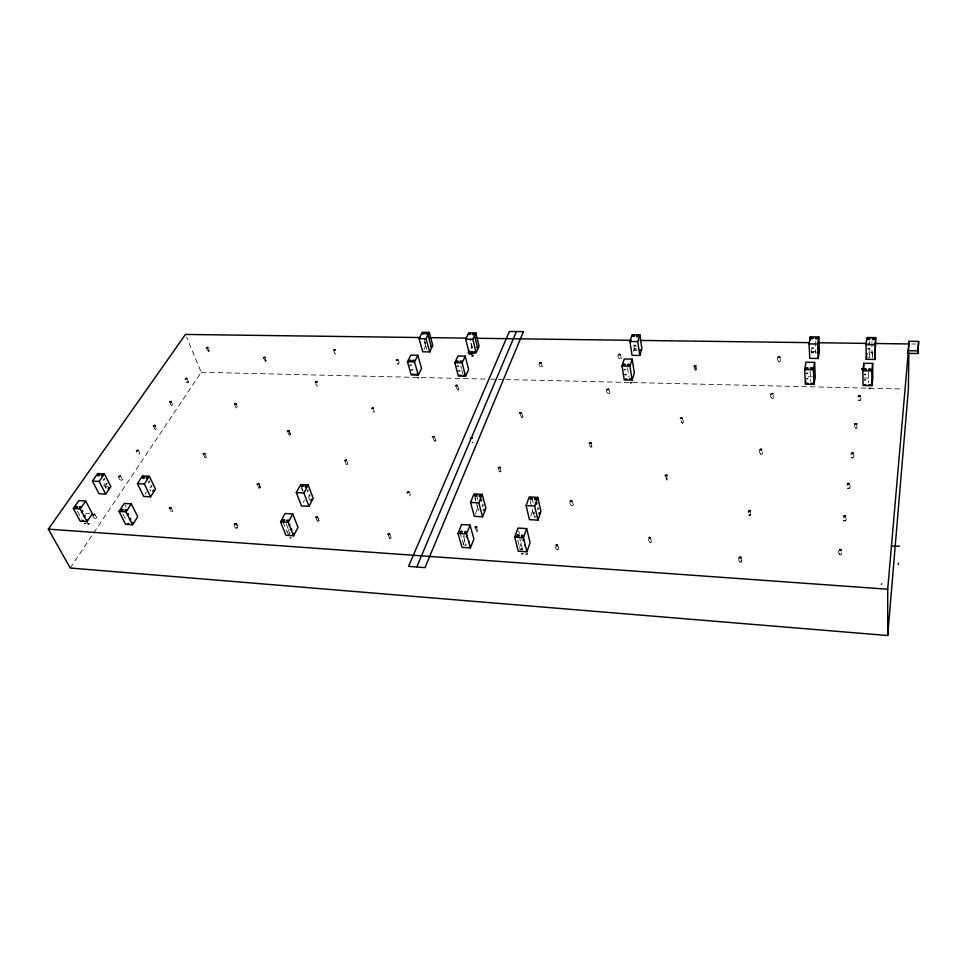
<?xml version="1.0" encoding="UTF-8"?>
<svg xmlns="http://www.w3.org/2000/svg" width="967" height="967" viewBox="0 0 967 967"><rect width="100%" height="100%" fill="white"/><g stroke="black" fill="none" stroke-linecap="round" stroke-linejoin="round"><path stroke-width="0.73" stroke-dasharray="4.83 3.63" d="M631.802 382.521L630.23 382.92L631.765 382.787L630.206 382.872L629.553 378.75M534.243 513.634L533.155 512.993L534.243 512.051M534.255 513.453L533.421 513.042L534.014 512.28M527.523 553.668L526.495 554.587L525.963 553.607M522.216 549.957L521.624 548.7L520.198 549.885L516.692 535.839M523.232 553.595L522.24 554.284L521.455 553.62M636.419 349.885C630.194 349.075 641.326 353.487 635.766 345.509C631.463 347.383 637.724 343.309 633.881 345.642M634.533 350.054L633.373 343.043M372.875 412.196L374.398 411.869L373.165 407.965M872.319 357.887L872.742 353.209M870.542 388.492L870.348 388.021M868.777 388.371C870.808 389.387 869.538 388.952 869.031 388.021M871.932 341.931L872.041 353.729L872.742 354.115M473.274 355.832L471.823 356.194L473.274 355.808L471.872 356.243L470.82 352.157M472.645 347.975L472.645 346.972M89.351 523.461L88.239 524.223L89.315 523.582M527.547 553.728L526.773 554.55L525.77 554.127M694.149 365.925C693.665 369.164 697.05 371.727 694.681 369.781C697.267 367.75 695.865 374.011 695.757 365.586M188.323 382.013L186.776 378.327M815.918 352.399L815.93 353.221M813.573 352.725L811.567 352.822L813.573 352.592L813.344 347.939L812.618 348.712L811.361 348.301L812.461 347.54L813.332 347.902L811.349 348.132L811.555 352.689M417.333 377.783C421.286 377.904 415.484 378.339 418.215 377.13M750.44 514.915L749.22 514.589L748.676 515.447L750.501 515.097L748.651 515.375L748.228 511.023M872.041 353.632L872.693 353.064M868.028 357.778L869.744 357.802L869.804 348.797L867.955 349.353M633.349 351.287L634.207 348.579L636.782 348.616M519.63 547.31L521.467 542.136L520.778 539.32M530.774 515.919L532.527 510.975M463.036 544.796L465.562 538.438L464.764 535.658M475.293 513.876L477.71 507.808M470.808 348.7L471.981 346.101L470.01 338.148M84.504 523.377L84.842 523.993L85.918 523.389M423.993 349.232L425.25 346.682M287.235 532.865L289.145 529.263M303.3 502.465L304.508 500.157M105.512 488.033L105.983 487.392L103.36 482.243M523.207 553.692L521.443 553.825M105.886 487.864L105.524 487.283M145.11 494.246L146.537 492.058M70.216 568.016L92.892 534.135M93.726 532.877L201.221 372.271L186.595 337.145M85.87 523.461L84.419 523.788M867.87 348.688L869.526 348.507L867.955 348.616M88.118 523.377L88.19 524.223L85.833 520.294M521.926 549.945L521.431 548.881L520.572 549.993M867.883 343.297L869.599 343.285M478.665 509.113L478.665 510.346M464.414 545.158L466.046 545.134M149.897 490.946L150.598 490.16L149.921 489.701M869.309 354.007L869.853 353.426L869.273 354.127M288.734 533.059L289.834 533.071M535.271 517.526L535.452 517.478M425.42 343.092L424.779 342.802L425.927 346.984M105.488 487.114L105.959 487.356M911.724 343.986L915.846 344.034M810.962 351.275L816.559 351.359M868.547 352.145L872.875 352.218M808.098 376.779L812.389 376.876M863.978 377.976L869.853 378.097M201.221 372.271L489.217 379.137M490.716 379.173L496.748 379.318M498.259 379.354L504.291 379.487M505.801 379.523L902.356 388.988M535.464 516.293L534.521 517.345L533.409 512.933M108.183 486.425L104.182 486.196L102.877 483.657M85.604 513.32L89.665 513.586M188.287 381.844L186.982 382.497L188.299 382.11L186.957 382.473L185.398 378.822M289.81 538.039L291.164 537.87L289.749 537.93M77.469 511.325L81.566 518.965M94.524 514.118C99.347 521.382 95.467 515.713 95.008 518.626C99.021 518.385 92.022 519.291 93.05 514.903M123.051 514.323L126.314 520.754M124.948 504.738L126.242 507.3M120.343 476.042C124.791 483.355 121.395 477.65 120.754 480.466C124.598 480.406 117.841 480.913 118.917 476.779M137.906 450.126C142.367 453.849 136.649 457.234 136.516 450.84M170.917 507.337L172.791 511.313L171.219 511.845L172.307 511.954L171.244 511.918L169.443 508.134M153.439 425.903C155.034 431.886 157.621 430.484 154.793 425.202L156.569 429.094L154.889 425.395M169.721 401.921C171.558 408.038 173.576 406.261 171.05 401.232L172.742 405.1L171.135 401.414M234.498 524.295C233.929 531.475 241.726 527.704 235.984 523.485L237.761 527.595L236.915 528.345L236.371 527.523L237.761 527.595L236.093 523.715M203.3 453.982L204.956 457.754L205.766 457.862L206.43 457.173L205.633 457.899L204.98 457.367L206.418 457.149L204.799 453.45M257.258 484.37L258.842 488.214L259.712 488.335L260.292 487.453L258.793 488.081L260.268 487.428L258.697 483.597L260.377 487.67L258.805 483.802M206.382 347.89C209.718 353.922 208.618 351.734 207.639 347.262L209.198 351.057L207.736 347.419M234.546 404.025C236.311 410.334 238.196 408.364 235.875 403.336L237.471 407.264L235.972 403.517M286.292 523.993L290.052 533.361M283.089 522.059L287.392 532.757M301.353 487.936L302.369 490.607M315.846 517.357L317.345 521.286L318.264 521.418L318.929 520.693L317.285 521.14L318.929 520.645L317.309 516.535L318.929 520.705L317.454 516.765M302.163 488.528L303.179 491.188M287.562 431.222L289.012 435.041L289.846 435.138L290.451 434.413L288.964 434.92L290.438 434.376L288.928 430.496L290.475 434.521L289.048 430.69M263.459 357.79C266.735 363.955 265.611 361.67 264.728 357.137L266.203 361.017L264.825 357.307M308.751 497.389L309.754 500.048M315.52 382.183C316.705 388.371 319.001 386.764 316.946 381.675M344.941 460.655L346.307 464.547L347.189 464.668L347.818 463.991L346.234 464.378L347.818 463.955L346.476 460.087M388.19 534.509L389.544 538.51L390.523 538.667L391.176 537.894L389.471 538.365L391.164 537.857L389.834 533.893M333.845 350.042C334.57 355.638 337.338 355.107 335.223 349.558M408.811 492.01C413.247 496.325 406.273 497.969 407.228 492.602M397.8 359.857C401.813 364.716 395.721 365.067 396.397 360.365M459.99 532.176L463.592 544.711M463.398 535.585L466.179 545.328M434.002 436.407C438.232 444.119 433.687 437.87 433.627 440.916C436.842 440.058 435.065 444.324 432.418 436.733M424.078 338.849L425.528 344.095M476.731 526.773C477.529 535.549 479.04 528.623 476.223 530.871C478.049 533.276 475.861 530.085 475.002 527.124M475.075 498.09L475.824 500.858M476.199 502.248L477.335 506.418M474.882 497.509L475.631 500.29M477.142 505.838L478.242 509.947M426.048 346.802L426.749 349.389M476.658 495.37L477.783 499.528M457.161 385.277C461.259 392.82 456.69 386.824 456.787 389.737C459.736 388.758 458.177 393.158 455.638 385.591M460.8 365.804L461.489 368.475M461.827 369.817L462.867 373.83M472.114 347.721L471.026 343.358L472.065 347.576M500.036 467.291L501.051 471.413L499.383 471.666L500.29 472.089L501.051 471.413L499.492 471.92L498.368 467.617M518.687 530.871L519.376 533.687M519.279 536.455L522.482 549.377M521.394 536.987L522.265 540.613M530.218 501.136L533.155 512.993M532.14 498.609L533.119 502.828M521.382 412.764C525.25 420.488 520.862 414.311 520.814 417.333C524.09 416.475 522.047 420.693 519.799 413.09M557.5 545.001C560.763 553.97 557.548 546.089 556.654 549.643C560.945 550.416 553.607 549.715 555.699 545.364M541.037 362.613C543.575 370.869 541.435 364.124 540.36 366.989C544.083 367.629 537.072 366.747 539.501 362.927M571.968 500.918C575.425 509.355 571.594 502.26 571.134 505.56C575.45 506.055 567.847 505.789 570.228 501.269M591.103 442.608L591.889 446.911L591.115 446.355L590.208 447.044L591.163 447.455L591.877 446.947L590.221 447.105L589.435 442.946M608.642 389.157C611.41 397.352 608.618 390.825 607.76 393.617C611.676 394.343 604.617 393.472 607.046 389.483M650.622 537.7C652.326 547.419 651.395 538.776 649.473 542.282C653.293 543.865 646.85 541.701 648.797 538.063M620.077 354.321C622.893 362.516 620.004 355.953 619.194 358.769C623.147 359.265 615.882 358.769 618.517 354.647M627.571 367.665L629.106 377.42M667.037 475.111C666.36 484.165 669.333 477.517 666.082 479.209C666.916 481.699 666.662 478.75 665.284 475.462M682.025 417.974C685.905 426.556 680.889 419.327 681.034 422.712C684.116 421.793 682.593 427.051 680.345 418.312M695.793 365.828L696.264 369.926M739.151 557.536C737.567 559.035 740.009 564.414 741.532 561.67C736.298 559.337 744.179 566.976 741.048 557.161L741.532 561.779L741.097 557.5M750.066 510.661L750.501 515.23L750.114 510.963M760.195 449.703C758.08 451.359 760.981 456.098 762.334 453.789C757.971 451.335 763.785 459.252 761.996 449.631M771.11 393.714C769.418 394.923 771.497 400.072 773.141 397.751C768.777 395.733 775.075 402.61 772.838 393.629M778.217 357.331C776.392 358.539 778.628 363.616 780.164 361.295C776.102 359.313 781.65 366.251 779.886 357.234M810.201 371.135L810.684 381.312M815.193 341.206L815.689 352.762M839.296 550.066C837.531 551.226 839.477 556.811 841.435 554.429C836.781 551.069 842.849 560.413 841.302 550.018M845.448 516.185C848.204 523.292 841.919 520.464 843.49 516.245M849.401 483.959C852.689 489.689 844.82 489.024 847.479 484.02M853.172 453.233C855.928 460.268 849.497 457.572 851.298 453.305M856.762 423.909C856.798 432.89 857.608 425.722 855.07 427.982C857.971 430.327 853.365 427.233 854.937 423.981M860.195 395.878C863.326 402.067 856.085 400.64 858.406 395.962M869.744 341.266L869.768 343.66M868.342 372.295L868.451 382.618M397.461 363.991L398.912 363.846L397.461 364.039M858.478 400.108L860.134 400.423L858.478 400.108M847.588 488.202L849.485 488.395L847.588 488.202M843.611 520.427L845.17 521.02L843.611 520.427M424.767 342.656L425.407 342.088L424.755 342.693M851.395 457.439L852.882 458.007L851.383 457.476M472.948 442.342L472.15 442.644L472.851 442.427"/><path stroke-width="1.45" d="M420.089 337.531L185.471 334.437L48.35 529.142L70.216 568.016L887.694 635.524L887.706 589.217L909.04 343.237M898.258 564.462L898.295 563.096M908.194 350.707L908.158 353.366L917.864 353.523L918.65 341.411L909.004 341.291L908.194 350.707L917.913 350.852L918.65 341.411M908.859 352.991L908.388 389.121L887.694 635.524M909.004 341.291L908.98 343.95L874.241 343.49M917.864 353.523L917.913 350.852M476.9 347.939L477.372 347.093M474.205 334.062C472.549 332.104 471.63 336.323 474.205 334.062L477.456 347.358M86.45 520.609L87.526 519.593M899.636 546.15L891.441 546.137M881.868 583.838L881.408 584.249M648.797 537.954C652.229 539.743 648.519 535.67 649.727 537.966M871.944 385.688L872.79 378.17L872.669 363.435L863.761 363.278L862.842 370.748L863.06 385.482L871.944 385.688L871.799 370.929L872.669 363.435M874.93 359.458L875.655 337.616L866.928 337.507L866.057 344.675L866.239 359.313L874.93 359.458L875.655 337.616M866.239 359.313L866.94 353.559M814.045 384.334L815.241 376.937L814.613 362.395L805.946 362.238L804.689 369.612L805.414 384.141L814.045 384.334L813.392 369.781L814.613 362.395M818.227 358.491L819.363 351.396L818.783 336.951L810.298 336.842L809.089 343.901L809.766 358.346L818.227 358.491L817.623 344.022L818.783 336.951M805.414 384.141L805.91 381.179M632.14 380.116L634.328 373.057L632.188 359.132L624.283 358.987L622.011 366.01L624.247 379.934L632.14 380.116L629.964 366.167L632.188 359.132M639.803 355.469L641.919 348.7L639.888 334.848L632.116 334.751L629.94 341.496L632.067 355.336L639.803 355.469L637.749 341.605L639.888 334.848M526.918 551.794L530.085 542.705L526.677 528.598L517.986 528.055L514.722 537.108L518.252 551.202L526.918 551.794L523.461 537.676L526.677 528.598M537.954 520.137L540.976 511.458L537.749 497.389L529.227 496.917L526.108 505.572L529.457 519.63L537.954 520.137L534.678 506.055L537.749 497.389M470.445 547.914L473.927 538.994L470.035 525.057L461.597 524.537L458.007 533.433L462.033 547.346L470.445 547.914L466.493 533.977L470.035 525.057M482.581 516.813L485.918 508.279L482.219 494.379L473.951 493.919L470.518 502.429L474.338 516.305L482.581 516.813L478.834 502.888L482.219 494.379M416.753 567L516.378 331.56M465.574 376.248L468.608 369.503L465.212 356.134L457.959 356.013L454.853 362.71L458.334 376.078L465.574 376.248L462.141 362.855L465.212 356.134M476.151 352.701L479.076 346.21L475.824 332.926L468.693 332.841L465.707 339.284L469.043 352.58L476.151 352.701L472.875 339.381L475.824 332.926M418.312 375.148L421.564 368.5L417.841 355.288L410.77 355.167L407.433 361.779L411.253 374.978L418.312 375.148L414.541 361.924L417.841 355.288M429.674 351.915L432.793 345.509L429.227 332.37L422.277 332.297L419.074 338.655L422.724 351.795L429.674 351.915L426.06 338.752L429.227 332.37M293.617 535.803L298.017 527.366L292.735 513.973L285.072 513.501L280.551 521.902L285.966 535.271L293.617 535.803L288.251 522.41L292.735 513.973M308.981 506.37L313.211 498.283L308.171 484.938L300.64 484.527L296.313 492.578L301.474 505.922L308.981 506.37L303.88 493.001L308.171 484.938M132.564 524.755L137.725 516.765L131.307 503.88L124.308 503.444L119.038 511.422L125.589 524.283L132.564 524.755L126.061 511.869L119.038 511.422M150.562 496.845L155.518 489.169L149.377 476.32L142.487 475.945L137.435 483.597L143.696 496.434L150.562 496.845L144.349 483.983L149.377 476.32M126.061 511.869L131.307 503.88M87.018 521.636L92.373 513.767L85.652 501.027L78.835 500.604L73.371 508.449L80.225 521.177L87.018 521.636L80.213 508.896L73.371 508.449M105.705 494.149L110.842 486.582L104.412 473.878L97.703 473.516L92.457 481.058L99.009 493.738L105.705 494.149L99.19 481.433L92.457 481.058M80.213 508.896L85.652 501.027M99.19 481.433L104.412 473.878M417.539 373.987L417.817 373.31M817.647 353.148L817.635 352.326M631.113 379.016L631.342 378.315M640.069 350.368L640.251 349.643M430.666 347.044L431.04 346.319M470.905 351.625C469.116 352.907 473.129 353.173 472.609 351.65M468.608 542.149L468.838 540.988M412.716 369.89L411.495 369.926M413.864 374.108L412.691 374.108M411.338 365.091L410.081 365.091M630.943 379.124L629.759 379.233L630.557 379.112M459.869 370.953L458.636 370.929M460.969 375.184L459.772 375.184M458.551 366.118L457.415 366.094M523.703 540.916L524.09 539.622M524.96 546.041L525.347 544.759M812.522 383.331L811.108 383.331M626.205 374.616L624.96 374.592M626.846 379.052L625.661 379.004M625.335 369.587L624.198 369.563M537.821 509.283L538.256 508.038M870.252 384.697L869.007 384.721M538.849 513.731L539.332 512.522M471.352 351.662L471.11 352.496L472.138 351.674M469.515 546.706L470.035 545.364M481.131 501.087L481.735 499.866M865.646 379.91L864.546 379.91M482.485 506.14L482.992 504.859M865.707 384.576L864.619 384.564M483.669 510.54L484.165 509.258M536.564 504.194L537.023 502.888M466.819 537.229L467.363 535.887M291.224 530.424L291.804 529.094M807.554 373.359L806.43 373.335M807.735 378.665L806.744 378.653M808.025 383.246L806.913 383.222M865.574 374.555L864.474 374.555M132.08 523.679L132.733 522.41M83.186 520.391L82.376 520.367M128.514 523.51L127.717 523.437M309.162 496.228L309.766 494.947M292.856 534.678L293.497 533.337M307.252 491.381L307.977 490.112M310.697 500.471L311.471 499.226M289.133 525.589L289.858 524.235M288.952 534.485L288.323 534.461M103.699 480.007L104.521 478.738M148.58 482.521L149.474 481.264M108.086 488.649L109.186 488.009L108.848 487.368M150.828 487.199L151.601 485.905M152.786 491.26L153.56 489.967M105.983 484.636L106.866 483.355M429.118 337.64L466.71 338.136M475.74 338.257L631.125 340.299M640.118 340.42L809.306 342.644M818.348 342.753L866.698 343.394M419.074 338.655L426.06 338.752M465.707 339.284L472.875 339.381M629.94 341.496L637.749 341.605M809.089 343.901L817.623 344.022M866.057 344.675L874.821 344.784M407.433 361.779L414.541 361.924M454.853 362.71L462.141 362.855M622.011 366.01L629.964 366.167M804.689 369.612L813.392 369.781M862.842 370.748L871.799 370.929M416.62 374.386L416.1 374.156M137.435 483.597L144.349 483.983M296.313 492.578L303.88 493.001M470.518 502.429L478.834 502.888M526.108 505.572L534.678 506.055M280.551 521.902L288.251 522.41M458.007 533.433L466.493 533.977M514.722 537.108L523.461 537.676M48.35 529.142L887.706 589.217M127.136 514.976L128.418 514.444L128.26 513.634M129.397 519.63L130.738 519.17L130.63 518.312M82.558 510.636L82.727 511.446L81.349 511.942M85.023 515.266L85.096 516.173L83.778 516.559M427.595 333.385L425.698 333.857L427.583 333.349L431.149 346.452M465.018 374.422L464.619 375.305L463.253 375.244M142.487 475.945L143.72 478.508M810.298 336.842L810.431 339.731M863.761 363.278L863.845 369.152M474.229 351.746A2.72 1.583 -14.1 0 1 470.627 353.729A2.72 1.583 -14.1 0 1 469.43 351.432M474.894 351.662A3.409 1.982 -14.1 0 1 470.071 354.103A3.409 1.982 -14.1 0 1 469.394 350.888M171.014 507.554L169.43 508.086L171.014 507.554M171.135 401.414L169.709 401.885L171.123 401.498M665.284 475.401L667.073 475.317L665.296 475.365M412.244 360.703L414.19 360.353L412.256 360.618M536.31 498.851C534.763 501.764 533.3 496.881 536.31 498.899M287.525 431.052L289.036 430.641L287.525 431.016M288.456 520.355C287.187 523.268 285.422 518.892 288.456 520.355M408.823 492.07L407.167 492.445L408.823 492.118M410.564 360.292L408.775 360.739L410.54 360.413M532.14 498.609C530.037 501.8 529.142 496.397 532.14 498.609M284.697 520.089C282.823 523.28 281.735 518.336 284.697 520.089M523.268 535.573C521.128 538.679 520.536 533.337 523.268 535.633M154.889 425.383L153.427 425.879L154.889 425.383M397.812 359.917L396.337 360.244L397.812 359.942M519.799 413.078L521.406 412.824L519.799 413.042M518.989 535.283C516.777 538.631 516.088 532.805 518.989 535.343M778.205 357.246L779.898 357.161L778.205 357.246M388.13 534.268C390.366 535.911 389.677 531.777 388.142 534.219M147.782 477.493C146.549 480.152 144.977 476.38 147.782 477.493M772.851 393.545L771.11 393.702L772.826 393.666M144.421 477.275C142.693 480.248 141.738 475.8 144.421 477.323M638.305 336.045C636.443 338.571 635.549 334.316 638.305 336.045M264.837 357.331L263.435 357.73L264.837 357.355M258.818 483.838L257.234 484.298L258.818 483.838M634.34 336.008L632.442 336.226L634.34 336.045M137.991 450.308L136.504 450.803L137.991 450.308M760.183 449.607C762.673 451.456 761.658 447.383 760.183 449.607M500.048 467.399L498.38 467.726L500.048 467.399M629.239 364.583C627.45 367.17 626.411 362.746 629.239 364.583M373.177 408.026L371.666 408.437L373.177 408.026M625.19 364.523C624.138 362.528 622.119 366.469 625.166 364.644M750.126 510.878C748.7 513.38 747.394 508.92 750.126 510.878M126.52 509.887C124.876 512.74 123.969 508.473 126.52 509.935M123.099 509.633C121.201 512.715 120.416 508.086 123.099 509.633M618.517 354.599L620.101 354.454L618.529 354.563M741.109 557.403C739.296 560.05 738.51 555.239 741.109 557.403M118.893 476.646L120.404 476.139L118.893 476.646M236.093 523.739L234.461 524.187L236.093 523.739M480.756 495.817C478.895 498.767 478.145 493.738 480.756 495.866M476.743 526.894C475.559 529.396 474.156 525.335 476.743 526.894M476.707 495.575C474.652 498.646 473.854 493.412 476.707 495.575M608.666 389.29L607.046 389.544L608.666 389.29M235.972 403.541L234.51 403.94L235.972 403.505M874.18 338.982C872.186 341.52 871.255 336.806 874.18 338.982M466.408 531.91C464.885 534.86 463.338 529.964 466.408 531.91M472.089 438.015L470.482 438.341L472.089 438.015M870.638 369.346C868.717 371.944 867.544 367.109 870.638 369.346M346.476 460.159L344.893 460.546L346.476 460.159M869.72 338.933C867.617 341.266 867.133 336.939 869.72 338.933M462.25 531.62C459.736 534.896 459.639 529.179 462.25 531.681M866.069 369.261C864.184 371.679 863.265 367.194 866.069 369.261M102.816 475.039C101.825 477.553 99.927 474.06 102.816 475.039M591.127 442.753L589.447 443.007L591.127 442.753M863.495 369.031L861.718 369.031L863.495 369.031M470.566 333.99L468.777 334.328L470.542 334.111M860.207 395.841L858.394 395.914L860.195 395.878M99.541 474.833C97.957 477.71 96.773 473.492 99.528 474.882M856.762 423.86L854.925 423.884L856.762 423.86M94.597 514.335L93.074 514.964L94.597 514.335M853.172 453.197C851.504 455.493 850.682 451.214 853.172 453.197M847.479 483.875C849.896 486.038 849.352 481.59 847.479 483.826M845.46 516.136C843.913 518.578 842.74 513.985 845.46 516.136M461.706 361.307C460.425 363.773 458.745 359.881 461.706 361.307M841.302 549.969C839.646 552.508 838.594 547.66 841.302 549.969M457.983 361.247C456.436 363.604 455.542 359.772 457.983 361.295M457.173 385.362L455.638 385.64L457.173 385.362M335.235 349.607L333.808 349.957L335.235 349.583M570.228 501.208C572.464 503.033 571.908 498.912 570.252 501.124M204.799 453.475L203.288 453.946L204.799 453.475M80.745 506.938C79.572 509.609 77.868 505.862 80.745 506.938M317.454 516.837L315.798 517.248L317.43 516.958M77.408 506.696C75.511 509.802 74.737 505.209 77.396 506.744M207.736 347.443L206.358 347.842L207.712 347.528M557.524 545.183C556.122 547.757 554.998 543.333 557.524 545.183M695.793 365.756L694.149 365.901L695.781 365.864M316.946 381.723L315.508 382.146L316.946 381.723M434.014 436.504L432.418 436.83L434.002 436.552M306.636 486.256C305.367 489 303.723 484.769 306.636 486.256M302.937 486.038C300.858 489.097 300.326 484.116 302.937 486.087M682.061 418.155L680.345 418.215L682.037 418.276M186.776 378.351L185.41 378.846L186.776 378.351M817.284 338.293C815.084 340.783 814.565 336.165 817.284 338.293M812.34 368.222C809.742 370.736 809.838 365.889 812.34 368.222M812.945 338.245C811.881 336.19 809.681 339.997 812.921 338.377M424.042 333.434L422.289 333.796L424.042 333.47M807.904 368.137C805.946 370.506 805.269 366.094 807.904 368.137M541.049 362.734L539.501 362.988L541.049 362.71M523.425 331.633L424.997 567.617L408.545 566.384L509.367 331.476L523.425 331.633"/></g></svg>
